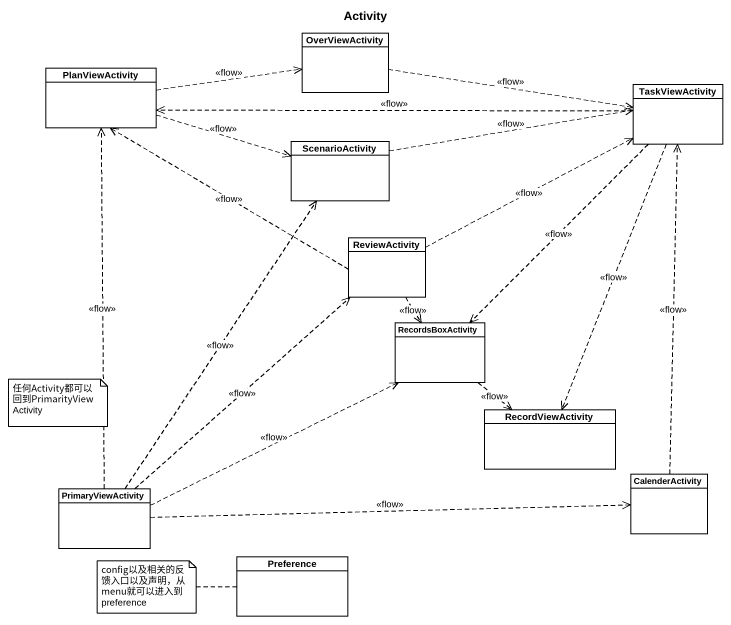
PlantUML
@startuml
title Activity
hide circle
hide empty members
class OverViewActivity
class PlanViewActivity
class TaskViewActivity
class ScenarioActivity
class ReviewActivity
class RecordsBoxActivity
class RecordViewActivity
class CalenderActivity
class PrimaryViewActivity
class Preference
OverViewActivity .right.> TaskViewActivity : <<flow>>
PlanViewActivity .right.> OverViewActivity : <<flow>>
PlanViewActivity .right.> ScenarioActivity : <<flow>>
TaskViewActivity .left.> PlanViewActivity : <<flow>>
TaskViewActivity ..> RecordsBoxActivity : <<flow>>
TaskViewActivity ..> RecordViewActivity : <<flow>>
ScenarioActivity .right.> TaskViewActivity : <<flow>>
ReviewActivity .left.> PlanViewActivity : <<flow>>
ReviewActivity .right.> TaskViewActivity : <<flow>>
ReviewActivity ..> RecordsBoxActivity : <<flow>>
RecordsBoxActivity ..> RecordViewActivity : <<flow>>
CalenderActivity .up.> TaskViewActivity : <<flow>>
PrimaryViewActivity .up.> PlanViewActivity : <<flow>>
PrimaryViewActivity .up.> ScenarioActivity : <<flow>>
PrimaryViewActivity .up.> ReviewActivity : <<flow>>
PrimaryViewActivity .right.> RecordsBoxActivity : <<flow>>
PrimaryViewActivity .right.> CalenderActivity : <<flow>>
note as N1
  任何Activity都可以回到PrimarityViewActivity
end note
note left of Preference : config以及相关的反馈入口以及声明，从menu就可以进入到preference
@enduml
